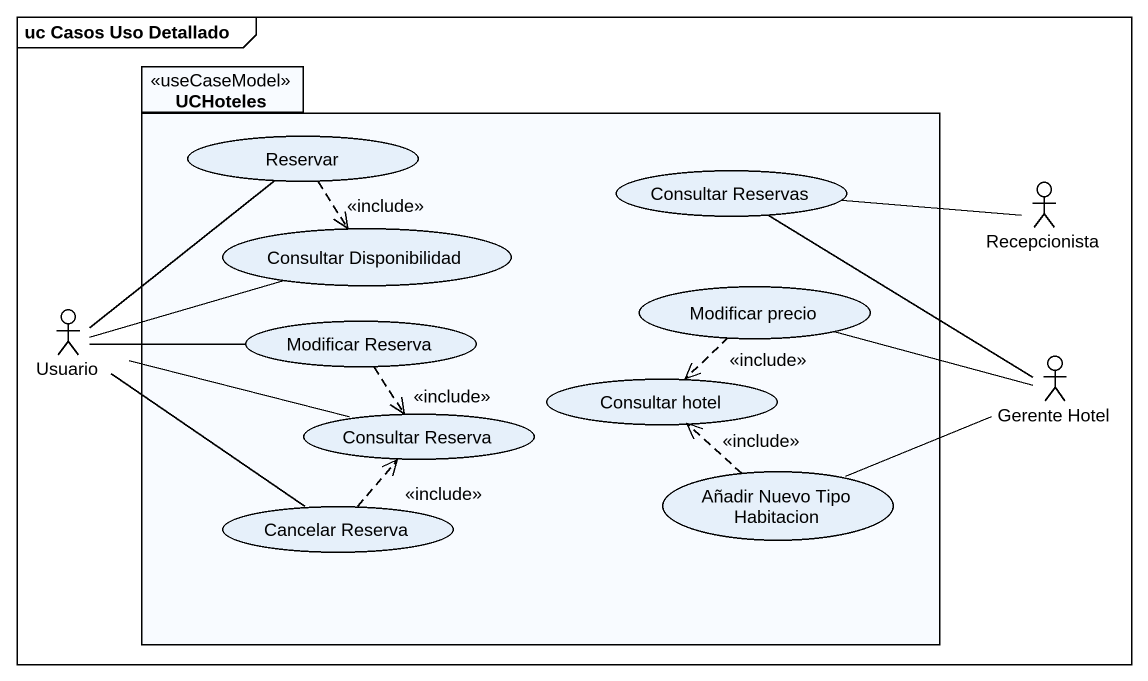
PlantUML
@startuml
mainframe uc Casos Uso Detallado
package UCHoteles <<useCaseModel>> {
  usecase Reservar
  usecase "Consultar Reservas" as Consultar_Reservas
  usecase "Consultar Disponibilidad" as Consultar_Disponibilidad
  usecase "Modificar Reserva" as Modificar_Reserva
  usecase "Modificar precio" as Modificar_precio
  usecase "Consultar Reserva" as Consultar_Reserva
  usecase "Consultar hotel" as Consultar_hotel
  usecase "Añadir Nuevo Tipo Habitacion" as Añadir_Nuevo_Tipo_Habitacion
  usecase "Cancelar Reserva" as Cancelar_Reserva
}
actor Recepcionista
actor Usuario
actor "Gerente Hotel" as Gerente_Hotel
Reservar ..> Consultar_Disponibilidad : <<include>>
Recepcionista -left- Consultar_Reservas
Usuario -up- Reservar
Usuario -right- Consultar_Disponibilidad
Usuario -right- Modificar_Reserva
Usuario -right- Consultar_Reserva
Usuario -- Cancelar_Reserva
Modificar_Reserva ..> Consultar_Reserva : <<include>>
Modificar_precio ..> Consultar_hotel : <<include>>
Gerente_Hotel -up- Consultar_Reservas
Gerente_Hotel -left- Modificar_precio
Gerente_Hotel -left- Añadir_Nuevo_Tipo_Habitacion
Añadir_Nuevo_Tipo_Habitacion .up.> Consultar_hotel : <<include>>
Cancelar_Reserva .up.> Consultar_Reserva : <<include>>
@enduml
